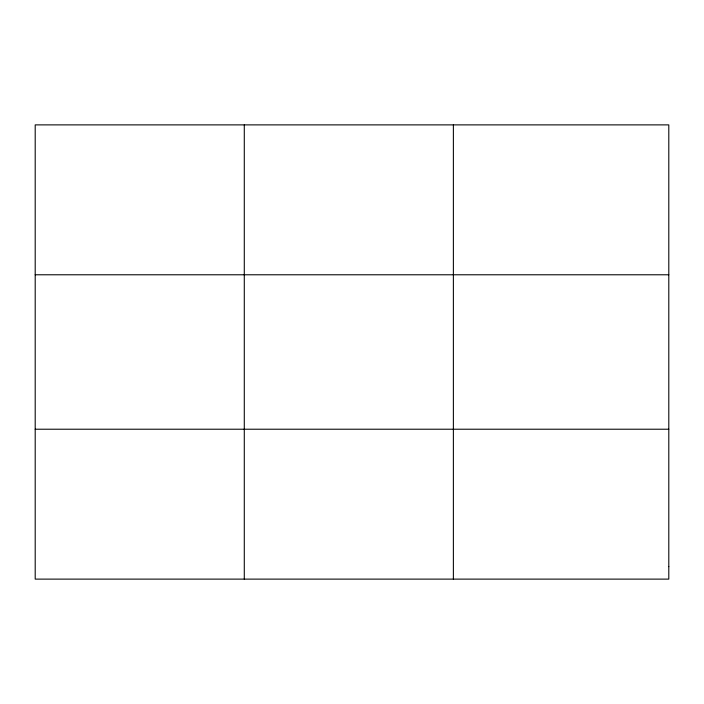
<?xml version="1.0" encoding="UTF-8"?>
<svg xmlns="http://www.w3.org/2000/svg" width="704" height="704" viewBox="0 0 704 704"><rect width="100%" height="100%" fill="white"/><g stroke="black" fill="none" stroke-linecap="round" stroke-linejoin="round"><path stroke-width="1.06" d="M244.288 124.881L244.288 579.119M453.376 124.881L453.376 579.119M35.2 274.78L668.8 274.78M35.2 429.22L668.8 429.22M668.8 566.623L668.8 579.119L35.2 579.119L35.2 124.881L668.8 124.881L668.8 566.623"/></g></svg>
